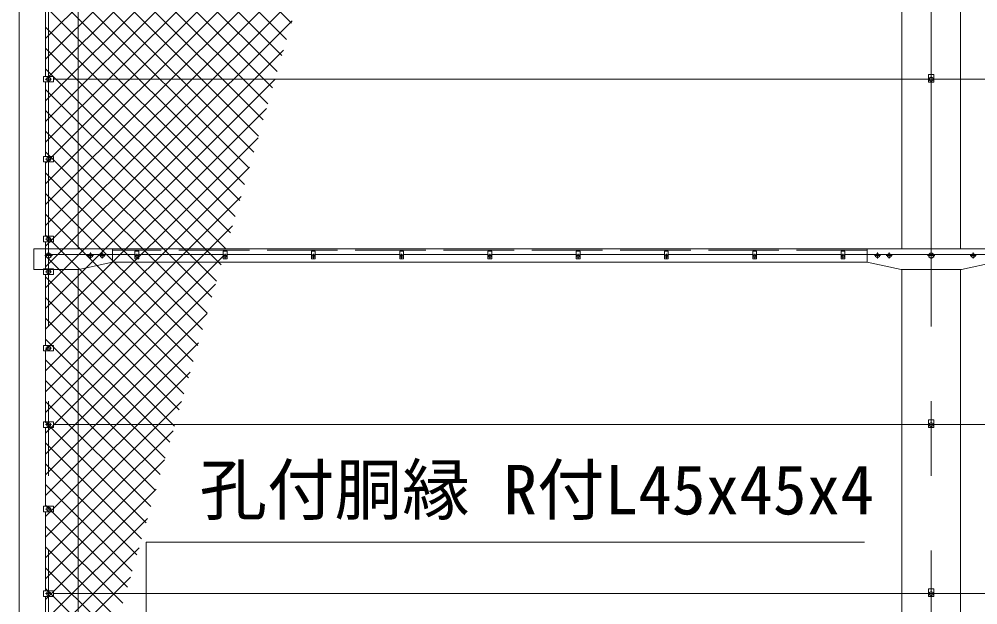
# Model space of a CAD drawing. Units: millimetres, scale not verified. Extents: x -14700 to 14700, y -10395 to 10395.
# Drawn here: x -10672 to -7414, y -2491 to -498 of the extents above; entities that cross this region are included whole.
import ezdxf
from ezdxf.enums import TextEntityAlignment as Align

# ---------------------------------------------------------------- set-up
doc = ezdxf.new("R2010")
doc.units = ezdxf.units.MM
doc.header["$LTSCALE"] = 40
doc.linetypes.add('DASHED', pattern=[7.5, 6, -1.5])
doc.linetypes.add('USER1', pattern=[50.8, 31.75, -6.35, 6.35, -6.35])
for name, color, linetype, lineweight in [('0-0_D-BMK', 2, 'USER1', 13), ('0-4_D-STR1', 1, 'Continuous', 18), ('0-5_D-STR3', 3, 'Continuous', 13), ('0-8_D-STR2', 7, 'Continuous', 13), ('0-A_D-STR-TXT', 7, 'Continuous', 13)]:
    doc.layers.add(name, color=color, linetype=linetype, lineweight=lineweight)
doc.styles.add('ＭＳ ゴシック', font='')
doc.styles.get('ＭＳ ゴシック').set_extended_font_data('MS Gothic')

msp = doc.modelspace()

# ---------------------------------------------------------------- linework, layer by layer
at = {"layer": '0-0_D-BMK'}
for p, q in [((-10572.27, -5607.26), (-10572.27, 4576.52)), ((-7572.27, -5607.26), (-7572.27, 4576.52)), ((-10582.27, -702.26), (-10562.27, -702.26)), ((-7582.27, -702.26), (-7562.27, -702.26)), ((-10582.27, -974.26), (-10562.27, -974.26)), ((-10582.27, -1246.26), (-10562.27, -1246.26)), ((-10559.52, -1302.26), (-10585.02, -1302.26)), ((-10419.77, -1302.26), (-10439.77, -1302.26)), ((-10429.77, -1312.26), (-10429.77, -1292.26)), ((-10379.77, -1302.26), (-10399.77, -1302.26)), ((-10389.77, -1312.26), (-10389.77, -1292.26)), ((-10272.27, -1296.32), (-10272.27, -1311.2)), ((-9972.27, -1296.32), (-9972.27, -1311.2)), ((-9672.27, -1296.32), (-9672.27, -1311.2)), ((-9372.27, -1296.32), (-9372.27, -1311.2)), ((-9072.27, -1296.32), (-9072.27, -1311.2)), ((-8772.27, -1296.32), (-8772.27, -1311.2)), ((-8472.27, -1296.32), (-8472.27, -1311.2)), ((-8172.27, -1296.32), (-8172.27, -1311.2)), ((-7872.27, -1296.32), (-7872.27, -1311.2)), ((-7764.77, -1302.26), (-7744.77, -1302.26)), ((-7754.77, -1312.26), (-7754.77, -1292.26)), ((-7724.77, -1302.26), (-7704.77, -1302.26)), ((-7714.77, -1312.26), (-7714.77, -1292.26)), ((-7559.52, -1302.26), (-7585.02, -1302.26)), ((-7419.77, -1302.26), (-7439.77, -1302.26)), ((-7429.77, -1312.26), (-7429.77, -1292.26)), ((-10279.71, -1303.76), (-10264.83, -1303.76)), ((-9979.71, -1303.76), (-9964.83, -1303.76)), ((-9679.71, -1303.76), (-9664.83, -1303.76)), ((-9379.71, -1303.76), (-9364.83, -1303.76)), ((-9079.71, -1303.76), (-9064.83, -1303.76)), ((-8779.71, -1303.76), (-8764.83, -1303.76)), ((-8479.71, -1303.76), (-8464.83, -1303.76)), ((-8179.71, -1303.76), (-8164.83, -1303.76)), ((-7879.71, -1303.76), (-7864.83, -1303.76)), ((-10582.27, -1357.26), (-10562.27, -1357.26)), ((-10582.27, -1617.26), (-10562.27, -1617.26)), ((-10582.27, -1877.26), (-10562.27, -1877.26)), ((-7582.27, -1877.26), (-7562.27, -1877.26)), ((-10582.27, -2164.76), (-10562.27, -2164.76)), ((-10582.27, -2452.26), (-10562.27, -2452.26)), ((-7582.27, -2452.26), (-7562.27, -2452.26))]:
    msp.add_line(p, q, dxfattribs=at)
at = {"layer": '0-4_D-STR1'}
for p, q in [((-10672.27, 4536.17), (-10672.27, -3632.26)), ((-10472.27, -1279.26), (-10472.27, 1050.74)), ((-7672.27, 1050.74), (-7672.27, -1279.26)), ((-7472.27, -1279.26), (-7472.27, 1050.74)), ((-7789.77, -1279.76), (-10354.77, -1279.76)), ((-7789.77, -1324.76), (-10357.07, -1324.76)), ((-10472.27, -3557.26), (-10472.27, -1349.26)), ((-7672.27, -1349.26), (-7672.27, -3557.26)), ((-7472.27, -3557.26), (-7472.27, -1349.26))]:
    msp.add_line(p, q, dxfattribs=at)
at = {"layer": '0-4_D-STR1', "linetype": 'DASHED'}
msp.add_line((-7789.77, -1283.76), (-10354.77, -1283.76), dxfattribs=at)
at = {"layer": '0-5_D-STR3'}
for p, q in [((-10582.27, -692.76), (-10582.27, -411.76)), ((-10589.47, -692.76), (-10555.07, -692.76)), ((-10589.47, -692.76), (-10589.47, -711.76)), ((-10589.47, -711.76), (-10555.07, -711.76)), ((-10582.27, -964.76), (-10582.27, -711.76)), ((-10578.77, -698.51), (-10572.27, -694.76)), ((-10578.77, -706.02), (-10578.77, -698.51)), ((-10572.27, -709.77), (-10578.77, -706.02)), ((-10572.27, -694.76), (-10565.77, -698.51)), ((-10565.77, -706.02), (-10572.27, -709.77)), ((-10565.77, -698.51), (-10565.77, -706.02)), ((-10555.07, -692.76), (-10555.07, -711.76)), ((-10555.07, -702.26), (-3822.27, -702.26)), ((-7578.77, -698.51), (-7572.27, -694.76)), ((-7578.77, -706.02), (-7578.77, -698.51)), ((-7572.27, -709.77), (-7578.77, -706.02)), ((-7572.27, -694.76), (-7565.77, -698.51)), ((-7565.77, -706.02), (-7572.27, -709.77)), ((-7565.77, -698.51), (-7565.77, -706.02)), ((-10589.47, -964.76), (-10555.07, -964.76)), ((-10589.47, -964.76), (-10589.47, -983.76)), ((-10578.77, -970.51), (-10572.27, -966.76)), ((-10578.77, -978.02), (-10578.77, -970.51)), ((-10572.27, -966.76), (-10565.77, -970.51)), ((-10565.77, -970.51), (-10565.77, -978.02)), ((-10555.07, -964.76), (-10555.07, -983.76)), ((-10589.47, -983.76), (-10555.07, -983.76)), ((-10582.27, -1236.76), (-10582.27, -983.76)), ((-10572.27, -981.77), (-10578.77, -978.02)), ((-10565.77, -978.02), (-10572.27, -981.77)), ((-10589.47, -1236.76), (-10555.07, -1236.76)), ((-10589.47, -1236.76), (-10589.47, -1255.76)), ((-10555.07, -1236.76), (-10555.07, -1255.76)), ((-10589.47, -1255.76), (-10555.07, -1255.76)), ((-10582.27, -1347.76), (-10582.27, -1255.76)), ((-10578.77, -1242.51), (-10572.27, -1238.76)), ((-10578.77, -1250.02), (-10578.77, -1242.51)), ((-10572.27, -1253.77), (-10578.77, -1250.02)), ((-10572.27, -1238.76), (-10565.77, -1242.51)), ((-10565.77, -1250.02), (-10572.27, -1253.77)), ((-10565.77, -1242.51), (-10565.77, -1250.02)), ((-10622.27, -1279.26), (-10354.77, -1279.26)), ((-10622.27, -1279.26), (-10622.27, -1349.26)), ((-10278.77, -1298.76), (-10582.27, -1298.76)), ((-10580.77, -1297.35), (-10572.27, -1292.45)), ((-10580.77, -1307.17), (-10580.77, -1297.35)), ((-10429.77, -1294.76), (-10436.27, -1298.51)), ((-10436.27, -1298.51), (-10436.27, -1306.02)), ((-10423.27, -1298.51), (-10429.77, -1294.76)), ((-10423.27, -1306.02), (-10423.27, -1298.51)), ((-10389.77, -1294.76), (-10396.27, -1298.51)), ((-10396.27, -1298.51), (-10396.27, -1306.02)), ((-10383.27, -1298.51), (-10389.77, -1294.76)), ((-10383.27, -1306.02), (-10383.27, -1298.51)), ((-10354.77, -1279.26), (-10354.77, -1324.26)), ((-10278.77, -1287.76), (-10278.77, -1313.76)), ((-10265.77, -1287.76), (-10278.77, -1287.76)), ((-10265.77, -1287.76), (-10265.77, -1313.76)), ((-10265.77, -1298.76), (-9978.77, -1298.76)), ((-9978.77, -1287.76), (-9978.77, -1313.76)), ((-9965.77, -1287.76), (-9978.77, -1287.76)), ((-9965.77, -1287.76), (-9965.77, -1313.76)), ((-9965.77, -1298.76), (-9678.77, -1298.76)), ((-9678.77, -1287.76), (-9678.77, -1313.76)), ((-9665.77, -1287.76), (-9678.77, -1287.76)), ((-9665.77, -1287.76), (-9665.77, -1313.76)), ((-9665.77, -1298.76), (-9378.77, -1298.76)), ((-9378.77, -1287.76), (-9378.77, -1313.76)), ((-9365.77, -1287.76), (-9378.77, -1287.76)), ((-9365.77, -1287.76), (-9365.77, -1313.76)), ((-9365.77, -1298.76), (-9078.77, -1298.76)), ((-9078.77, -1287.76), (-9078.77, -1313.76)), ((-9065.77, -1287.76), (-9078.77, -1287.76)), ((-9065.77, -1287.76), (-9065.77, -1313.76)), ((-9065.77, -1298.76), (-8778.77, -1298.76)), ((-8778.77, -1287.76), (-8778.77, -1313.76)), ((-8765.77, -1287.76), (-8778.77, -1287.76)), ((-8765.77, -1287.76), (-8765.77, -1313.76)), ((-8765.77, -1298.76), (-8478.77, -1298.76)), ((-8478.77, -1287.76), (-8478.77, -1313.76)), ((-8465.77, -1287.76), (-8478.77, -1287.76)), ((-8465.77, -1287.76), (-8465.77, -1313.76)), ((-8465.77, -1298.76), (-8178.77, -1298.76)), ((-8178.77, -1287.76), (-8178.77, -1313.76)), ((-8165.77, -1287.76), (-8178.77, -1287.76)), ((-8165.77, -1287.76), (-8165.77, -1313.76)), ((-8165.77, -1298.76), (-7878.77, -1298.76)), ((-7878.77, -1287.76), (-7878.77, -1313.76)), ((-7865.77, -1287.76), (-7878.77, -1287.76)), ((-7865.77, -1287.76), (-7865.77, -1313.76)), ((-7865.77, -1298.76), (-7278.77, -1298.76)), ((-7789.77, -1279.26), (-7789.77, -1324.26)), ((-7761.27, -1298.51), (-7754.77, -1294.76)), ((-7761.27, -1306.02), (-7761.27, -1298.51)), ((-7754.77, -1294.76), (-7748.27, -1298.51)), ((-7748.27, -1298.51), (-7748.27, -1306.02)), ((-7721.27, -1298.51), (-7714.77, -1294.76)), ((-7721.27, -1306.02), (-7721.27, -1298.51)), ((-7714.77, -1294.76), (-7708.27, -1298.51)), ((-7708.27, -1298.51), (-7708.27, -1306.02)), ((-7580.77, -1297.35), (-7572.27, -1292.45)), ((-7580.77, -1307.17), (-7580.77, -1297.35)), ((-7429.77, -1294.76), (-7436.27, -1298.51)), ((-7436.27, -1298.51), (-7436.27, -1306.02)), ((-7423.27, -1298.51), (-7429.77, -1294.76)), ((-7423.27, -1306.02), (-7423.27, -1298.51)), ((-10572.27, -1312.08), (-10580.77, -1307.17)), ((-10563.77, -1307.17), (-10572.27, -1312.08)), ((-10469.77, -1349.26), (-10354.77, -1324.26)), ((-10436.27, -1306.02), (-10429.77, -1309.77)), ((-10429.77, -1309.77), (-10423.27, -1306.02)), ((-10396.27, -1306.02), (-10389.77, -1309.77)), ((-10389.77, -1309.77), (-10383.27, -1306.02)), ((-10265.77, -1313.76), (-10278.77, -1313.76)), ((-9965.77, -1313.76), (-9978.77, -1313.76)), ((-9665.77, -1313.76), (-9678.77, -1313.76)), ((-9365.77, -1313.76), (-9378.77, -1313.76)), ((-9065.77, -1313.76), (-9078.77, -1313.76)), ((-8765.77, -1313.76), (-8778.77, -1313.76)), ((-8465.77, -1313.76), (-8478.77, -1313.76)), ((-8165.77, -1313.76), (-8178.77, -1313.76)), ((-7865.77, -1313.76), (-7878.77, -1313.76)), ((-7674.77, -1349.26), (-7789.77, -1324.26)), ((-7754.77, -1309.77), (-7761.27, -1306.02)), ((-7748.27, -1306.02), (-7754.77, -1309.77)), ((-7714.77, -1309.77), (-7721.27, -1306.02)), ((-7708.27, -1306.02), (-7714.77, -1309.77)), ((-7572.27, -1312.08), (-7580.77, -1307.17)), ((-7563.77, -1307.17), (-7572.27, -1312.08)), ((-7436.27, -1306.02), (-7429.77, -1309.77)), ((-7429.77, -1309.77), (-7423.27, -1306.02)), ((-10622.27, -1349.26), (-10469.77, -1349.26)), ((-10589.47, -1347.76), (-10555.07, -1347.76)), ((-10589.47, -1347.76), (-10589.47, -1366.76)), ((-10589.47, -1366.76), (-10555.07, -1366.76)), ((-10582.27, -1607.76), (-10582.27, -1366.76)), ((-10578.77, -1353.51), (-10572.27, -1349.76)), ((-10578.77, -1361.02), (-10578.77, -1353.51)), ((-10572.27, -1364.77), (-10578.77, -1361.02)), ((-10572.27, -1349.76), (-10565.77, -1353.51)), ((-10565.77, -1361.02), (-10572.27, -1364.77)), ((-10565.77, -1353.51), (-10565.77, -1361.02)), ((-10555.07, -1347.76), (-10555.07, -1366.76)), ((-10589.47, -1607.76), (-10555.07, -1607.76)), ((-10589.47, -1607.76), (-10589.47, -1626.76)), ((-10589.47, -1626.76), (-10555.07, -1626.76)), ((-10582.27, -1867.76), (-10582.27, -1626.76)), ((-10578.77, -1613.51), (-10572.27, -1609.76)), ((-10578.77, -1621.02), (-10578.77, -1613.51)), ((-10572.27, -1624.77), (-10578.77, -1621.02)), ((-10572.27, -1609.76), (-10565.77, -1613.51)), ((-10565.77, -1621.02), (-10572.27, -1624.77)), ((-10565.77, -1613.51), (-10565.77, -1621.02)), ((-10555.07, -1607.76), (-10555.07, -1626.76)), ((-10589.47, -1867.76), (-10555.07, -1867.76)), ((-10589.47, -1867.76), (-10589.47, -1886.76)), ((-10589.47, -1886.76), (-10555.07, -1886.76)), ((-10582.27, -2155.26), (-10582.27, -1886.76)), ((-10578.77, -1873.51), (-10572.27, -1869.76)), ((-10578.77, -1881.02), (-10578.77, -1873.51)), ((-10572.27, -1884.77), (-10578.77, -1881.02)), ((-10572.27, -1869.76), (-10565.77, -1873.51)), ((-10565.77, -1881.02), (-10572.27, -1884.77)), ((-10565.77, -1873.51), (-10565.77, -1881.02)), ((-10555.07, -1867.76), (-10555.07, -1886.76)), ((-10555.07, -1877.26), (-3822.27, -1877.26)), ((-7578.77, -1873.51), (-7572.27, -1869.76)), ((-7578.77, -1881.02), (-7578.77, -1873.51)), ((-7572.27, -1884.77), (-7578.77, -1881.02)), ((-7572.27, -1869.76), (-7565.77, -1873.51)), ((-7565.77, -1881.02), (-7572.27, -1884.77)), ((-7565.77, -1873.51), (-7565.77, -1881.02)), ((-10589.47, -2155.26), (-10555.07, -2155.26)), ((-10589.47, -2155.26), (-10589.47, -2174.26)), ((-10589.47, -2174.26), (-10555.07, -2174.26)), ((-10582.27, -2442.76), (-10582.27, -2174.26)), ((-10578.77, -2161.01), (-10572.27, -2157.26)), ((-10578.77, -2168.52), (-10578.77, -2161.01)), ((-10572.27, -2172.27), (-10578.77, -2168.52)), ((-10572.27, -2157.26), (-10565.77, -2161.01)), ((-10565.77, -2168.52), (-10572.27, -2172.27)), ((-10565.77, -2161.01), (-10565.77, -2168.52)), ((-10555.07, -2155.26), (-10555.07, -2174.26)), ((-10589.47, -2442.76), (-10555.07, -2442.76)), ((-10589.47, -2442.76), (-10589.47, -2461.76)), ((-10555.07, -2442.76), (-10555.07, -2461.76)), ((-10589.47, -2461.76), (-10555.07, -2461.76)), ((-10582.27, -2730.26), (-10582.27, -2461.76)), ((-10578.77, -2448.51), (-10572.27, -2444.76)), ((-10578.77, -2456.02), (-10578.77, -2448.51)), ((-10572.27, -2459.77), (-10578.77, -2456.02)), ((-10572.27, -2444.76), (-10565.77, -2448.51)), ((-10565.77, -2456.02), (-10572.27, -2459.77)), ((-10565.77, -2448.51), (-10565.77, -2456.02)), ((-10555.07, -2452.26), (-3822.27, -2452.26)), ((-7578.77, -2448.51), (-7572.27, -2444.76)), ((-7578.77, -2456.02), (-7578.77, -2448.51)), ((-7572.27, -2459.77), (-7578.77, -2456.02)), ((-7572.27, -2444.76), (-7565.77, -2448.51)), ((-7565.77, -2456.02), (-7572.27, -2459.77)), ((-7565.77, -2448.51), (-7565.77, -2456.02))]:
    msp.add_line(p, q, dxfattribs=at)
for points in [[(-7562.77, -686.26), (-7562.77, -712.26), (-7581.77, -712.26)], [(-7562.77, -686.26), (-7581.77, -686.26), (-7581.77, -712.26)], [(-10572.27, -1292.45), (-10563.77, -1297.35), (-10563.77, -1307.17)], [(-7789.77, -1279.26), (-7354.77, -1279.26), (-7354.77, -1324.26)], [(-7572.27, -1292.45), (-7563.77, -1297.35), (-7563.77, -1307.17)], [(-7674.77, -1349.26), (-7469.77, -1349.26), (-7354.77, -1324.26)], [(-7562.77, -1861.26), (-7562.77, -1887.26), (-7581.77, -1887.26)], [(-7562.77, -1861.26), (-7581.77, -1861.26), (-7581.77, -1887.26)], [(-7562.77, -2436.26), (-7562.77, -2462.26), (-7581.77, -2462.26)], [(-7562.77, -2436.26), (-7581.77, -2436.26), (-7581.77, -2462.26)]]:
    msp.add_lwpolyline(points, dxfattribs=at)
for centre, radius in [((-10572.27, -702.26), 6.25), ((-7572.27, -702.26), 6.25), ((-10572.27, -974.26), 6.25), ((-10572.27, -1246.26), 6.25), ((-10572.27, -1302.26), 8.25), ((-10429.77, -1302.26), 6.25), ((-10389.77, -1302.26), 6.25), ((-10272.27, -1303.76), 5.25), ((-9972.27, -1303.76), 5.25), ((-9672.27, -1303.76), 5.25), ((-9372.27, -1303.76), 5.25), ((-9072.27, -1303.76), 5.25), ((-8772.27, -1303.76), 5.25), ((-8472.27, -1303.76), 5.25), ((-8172.27, -1303.76), 5.25), ((-7872.27, -1303.76), 5.25), ((-7754.77, -1302.26), 6.25), ((-7714.77, -1302.26), 6.25), ((-7572.27, -1302.26), 8.25), ((-7429.77, -1302.26), 6.25), ((-10572.27, -1357.26), 6.25), ((-10572.27, -1617.26), 6.25), ((-10572.27, -1877.26), 6.25), ((-7572.27, -1877.26), 6.25), ((-10572.27, -2164.76), 6.25), ((-10572.27, -2452.26), 6.25), ((-7572.27, -2452.26), 6.25)]:
    msp.add_circle(centre, radius, dxfattribs=at)
at = {"layer": '0-8_D-STR2'}
for p, q in [((-10582.27, -563.31), (-9426.68, 592.28)), ((-10582.27, -634.02), (-9455.59, 492.66)), ((-10582.27, -704.73), (-9484.5, 393.04)), ((-9747.17, -512.19), (-10582.27, 322.91)), ((-10582.27, -775.44), (-9513.4, 293.43)), ((-9763.07, -567), (-10582.27, 252.19)), ((-10582.27, -846.15), (-9542.31, 193.81)), ((-9778.98, -621.81), (-10582.27, 181.48)), ((-9794.88, -676.61), (-10582.27, 110.77)), ((-10582.27, -916.86), (-9571.22, 94.19)), ((-9810.79, -731.42), (-10582.27, 40.06)), ((-10582.27, -987.57), (-9600.12, -5.42)), ((-9826.69, -786.23), (-10582.27, -30.65)), ((-9842.59, -841.03), (-10582.27, -101.36)), ((-10582.27, -1058.28), (-9629.03, -105.04)), ((-9858.5, -895.84), (-10582.27, -172.07)), ((-10582.27, -1128.99), (-9657.93, -204.66)), ((-9874.4, -950.65), (-10582.27, -242.78)), ((-10582.27, -1199.7), (-9686.84, -304.27)), ((-9890.3, -1005.45), (-10582.27, -313.49)), ((-9906.21, -1060.26), (-10582.27, -384.2)), ((-10582.27, -1270.41), (-9715.75, -403.89)), ((-9922.11, -1115.07), (-10582.27, -454.91)), ((-10582.27, -1341.12), (-9744.65, -503.51)), ((-9938.01, -1169.88), (-10582.27, -525.62)), ((-9953.92, -1224.68), (-10582.27, -596.33)), ((-10582.27, -1411.83), (-9773.56, -603.13)), ((-9969.82, -1279.49), (-10582.27, -667.04)), ((-10582.27, -1482.54), (-9802.46, -702.74)), ((-9985.72, -1334.3), (-10582.27, -737.76)), ((-10582.27, -1553.26), (-9831.37, -802.36)), ((-10001.63, -1389.1), (-10582.27, -808.47)), ((-10017.53, -1443.91), (-10582.27, -879.18)), ((-10582.27, -1623.97), (-9860.28, -901.98)), ((-10033.44, -1498.72), (-10582.27, -949.89)), ((-10582.27, -1694.68), (-9889.18, -1001.59)), ((-10049.34, -1553.53), (-10582.27, -1020.6)), ((-10065.24, -1608.33), (-10582.27, -1091.31)), ((-10582.27, -1765.39), (-9918.09, -1101.21)), ((-10081.15, -1663.14), (-10582.27, -1162.02)), ((-10582.27, -1836.1), (-9946.99, -1200.83)), ((-10097.05, -1717.95), (-10582.27, -1232.73)), ((-10582.27, -1906.81), (-9975.9, -1300.44)), ((-10112.95, -1772.75), (-10582.27, -1303.44)), ((-10128.86, -1827.56), (-10582.27, -1374.15)), ((-10582.27, -1977.52), (-10004.81, -1400.06)), ((-10144.76, -1882.37), (-10582.27, -1444.86)), ((-10582.27, -2048.23), (-10033.71, -1499.68)), ((-10160.66, -1937.18), (-10582.27, -1515.57)), ((-10176.57, -1991.98), (-10582.27, -1586.28)), ((-10582.27, -2118.94), (-10062.62, -1599.29)), ((-10192.47, -2046.79), (-10582.27, -1656.99)), ((-10582.27, -2189.65), (-10091.53, -1698.91)), ((-10208.37, -2101.6), (-10582.27, -1727.7)), ((-10224.28, -2156.4), (-10582.27, -1798.42)), ((-10582.27, -2260.36), (-10120.43, -1798.53)), ((-10240.18, -2211.21), (-10582.27, -1869.13)), ((-10582.27, -2331.07), (-10149.34, -1898.14)), ((-10256.08, -2266.02), (-10582.27, -1939.84)), ((-10582.27, -2401.78), (-10178.24, -1997.76)), ((-10271.99, -2320.83), (-10582.27, -2010.55)), ((-10287.89, -2375.63), (-10582.27, -2081.26)), ((-10582.27, -2472.49), (-10207.15, -2097.38)), ((-10303.8, -2430.44), (-10582.27, -2151.97)), ((-10582.27, -2543.21), (-10236.06, -2196.99)), ((-10319.7, -2485.25), (-10582.27, -2222.68)), ((-10335.6, -2540.05), (-10582.27, -2293.39)), ((-10582.27, -2613.92), (-10264.96, -2296.61)), ((-10351.51, -2594.86), (-10582.27, -2364.1)), ((-10582.27, -2684.63), (-10293.87, -2396.23)), ((-10367.41, -2649.67), (-10582.27, -2434.81))]:
    msp.add_line(p, q, dxfattribs=at)
at = {"layer": '0-A_D-STR-TXT'}
msp.add_lwpolyline([(-7798.53, -2277.49), (-10241.1, -2277.49), (-10241.1, -3555.26)], dxfattribs=at)

# ---------------------------------------------------------------- texts
at = {"layer": '0-A_D-STR-TXT', "style": 'ＭＳ ゴシック'}
msp.add_text('孔付胴縁 R付L45x45x4', height=168.3, dxfattribs=at).set_placement((-10059.32, -2233.44), align=Align.BOTTOM_LEFT)

doc.saveas('drawing.dxf')
